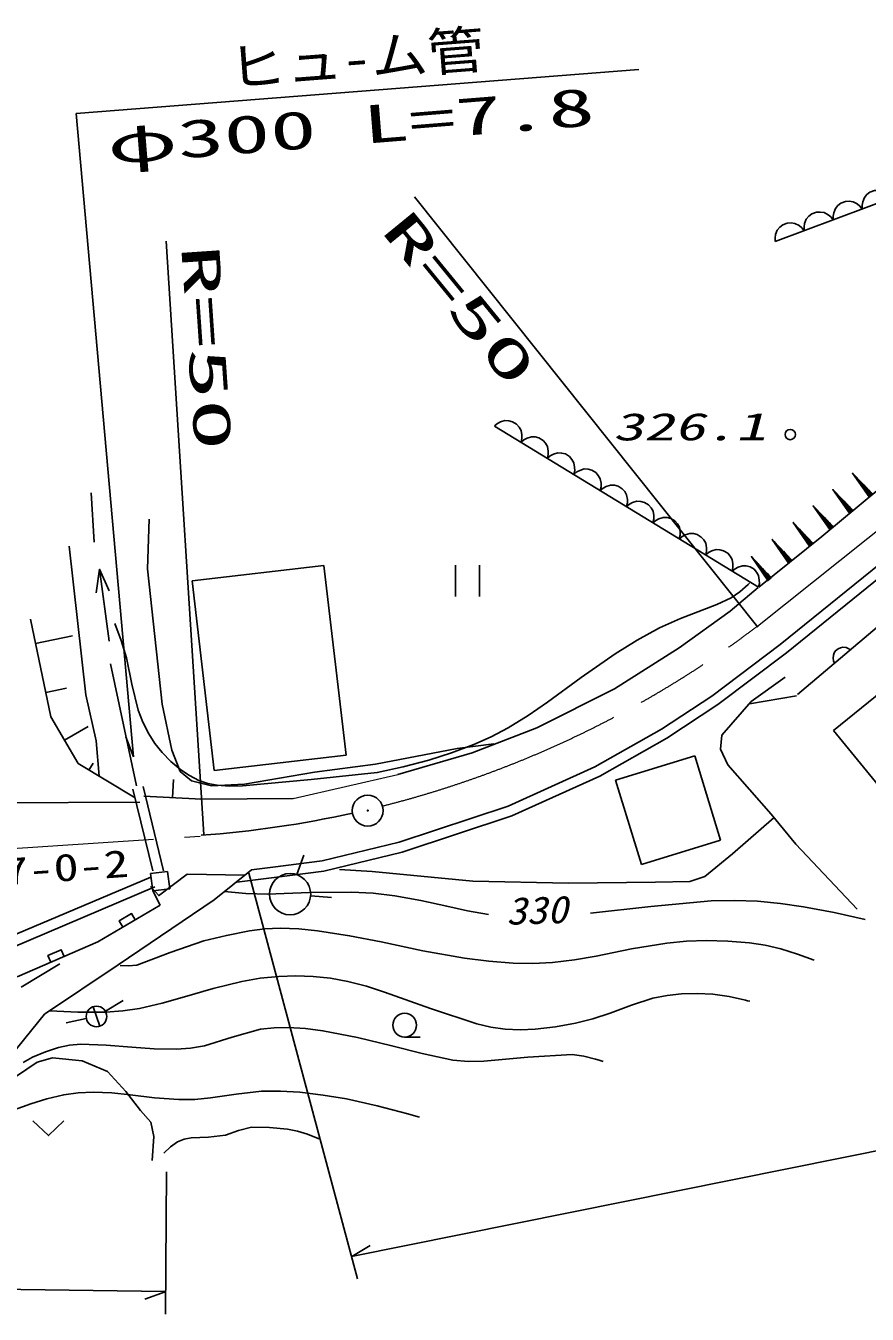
# Model space of a CAD drawing. Units: millimetres, scale not verified. Extents: x 40000 to 680000, y 20000 to 380000.
# Drawn here: x 431626 to 472280, y 230891 to 293113 of the extents above; entities that cross this region are included whole.
import ezdxf
from ezdxf.enums import TextEntityAlignment as Align

# ---------------------------------------------------------------- set-up
doc = ezdxf.new("R2010")
doc.units = ezdxf.units.MM
doc.header["$LTSCALE"] = 1000
doc.linetypes.add('CHAIN', pattern=[18.5, 12, -1.5, 3.5, -1.5])
doc.layers.add('M-BGD', color=7, linetype='Continuous', lineweight=25)
doc.layers.add('M-BMK', color=2, linetype='CHAIN', lineweight=13)
doc.layers.add('M-BMK-SRVR', color=3, linetype='Continuous')
doc.styles.add('ＭＳ ゴシック', font='')
doc.styles.get('ＭＳ ゴシック').set_extended_font_data('MS Gothic')

# ---------------------------------------------------------------- blocks, each defined once
blk = doc.blocks.new('BUHIN1')
at = {"color": 7, "linetype": 'Continuous', "lineweight": 25}
for radius in [746, 22.5]:
    blk.add_circle((0, 0), radius, dxfattribs=at)
blk = doc.blocks.new('BUHIN83')
at = {"color": 7, "linetype": 'Continuous', "lineweight": 25}
blk.add_circle((0, 0), 995, dxfattribs=at)
blk = doc.blocks.new('BUHIN84')
at = {"color": 7, "linetype": 'Continuous', "lineweight": 25}
blk.add_line((205, 453), (-205, -453), dxfattribs=at)
blk.add_circle((0, 0), 498, dxfattribs=at)
blk = doc.blocks.new('BUHIN163')
at = {"color": 7, "linetype": 'Continuous', "lineweight": 25}
for p, q in [((94, 940), (-931, -155)), ((-91, -942), (934, 153))]:
    blk.add_line(p, q, dxfattribs=at)
blk = doc.blocks.new('BUHIN172')
at = {"color": 7, "linetype": 'Continuous', "lineweight": 25}
blk.add_lwpolyline([(499, -26), (453, -139), (388, -233), (288, -338), (175, -392), (56, -421), (-99, -413), (-215, -372), (-321, -306), (-413, -191), (-468, -91), (-499, 26)], dxfattribs=at)
blk = doc.blocks.new('BUHIN222')
at = {"color": 7, "linetype": 'Continuous', "lineweight": 25}
for p, q in [((-60, 407), (-44, 679)), ((-16, 678), (-51, 87)), ((-42, -243), (12, 676)), ((40, 674), (-33, -563)), ((14, -246), (68, 673)), ((89, 671), (54, 81)), ((104, 397), (120, 670))]:
    blk.add_line(p, q, dxfattribs=at)
blk.add_lwpolyline([(-67, 705), (-41, -699), (150, 692)], close=True, dxfattribs=at)
blk = doc.blocks.new('BUHIN223')
at = {"color": 7, "linetype": 'Continuous', "lineweight": 25}
for p, q in [((-54, 408), (-33, 680)), ((-5, 678), (-50, 88)), ((-46, -242), (23, 676)), ((50, 674), (-42, -562)), ((10, -246), (78, 672)), ((99, 670), (55, 80)), ((110, 395), (131, 668))]:
    blk.add_line(p, q, dxfattribs=at)
blk.add_lwpolyline([(-56, 706), (-52, -698), (160, 690)], close=True, dxfattribs=at)
blk = doc.blocks.new('BUHIN273')
at = {"color": 7, "linetype": 'Continuous', "lineweight": 25}
blk.add_lwpolyline([(-199, 720), (-350, 620), (-466, 495), (-586, 310), (-628, 128), (-635, -56), (-574, -279), (-473, -433), (-343, -568), (-145, -664), (18, -708), (199, -720)], dxfattribs=at)
blk = doc.blocks.new('BUHIN274')
at = {"color": 7, "linetype": 'Continuous', "lineweight": 25}
blk.add_lwpolyline([(-691, 288), (-706, 108), (-679, -62), (-608, -270), (-490, -416), (-349, -536), (-135, -625), (49, -641), (236, -622), (434, -526), (570, -424), (691, -288)], dxfattribs=at)
blk = doc.blocks.new('BUHIN297')
at = {"color": 7, "linetype": 'Continuous', "lineweight": 25}
blk.add_lwpolyline([(304, -773), (241, 257), (-791, 252)], dxfattribs=at)
blk = doc.blocks.new('BUHIN299')
at = {"color": 7, "linetype": 'Continuous', "lineweight": 25}
blk.add_line((392, 419), (-153, 929), dxfattribs=at)
blk.add_circle((0, 0), 574, dxfattribs=at)
blk = doc.blocks.new('BUHIN300')
at = {"color": 7, "linetype": 'Continuous', "lineweight": 25}
blk.add_circle((0, 0), 249, dxfattribs=at)

msp = doc.modelspace()

# ---------------------------------------------------------------- linework, layer by layer
at = {"layer": 'M-BGD'}
for p, q in [((434064, 288879), (461244, 291009)), ((490280, 291074), (467828, 282691)), ((436828, 257808), (434064, 288879)), ((466992, 264077), (450405, 284851)), ((440223, 254059), (438417, 282716)), ((486230, 281866), (470091, 268452)), ((467026, 266000), (454279, 273785)), ((468074, 263233), (480781, 273500)), ((468382, 262839), (481096, 273111)), ((481983, 271854), (468903, 260822)), ((434934, 268176), (434788, 270558)), ((437583, 269294), (437510, 266888)), ((470091, 268452), (467040, 265997)), ((434521, 260811), (433719, 267981)), ((446023, 267052), (439662, 266306)), ((446023, 267052), (447098, 257891)), ((435657, 263398), (435194, 266868)), ((437510, 266888), (438215, 260350)), ((480175, 266825), (470653, 259086)), ((439662, 266306), (440736, 257145)), ((465661, 264839), (467010, 265990)), ((432835, 259736), (431848, 264458)), ((463201, 263074), (465661, 264839)), ((432095, 263277), (433891, 263653)), ((464777, 260739), (468074, 263233)), ((460067, 261094), (463201, 263074)), ((465065, 260331), (468382, 262839)), ((435712, 262294), (436975, 256412)), ((468322, 261656), (466670, 260489)), ((432588, 260916), (433600, 261128)), ((435031, 258575), (434521, 260811)), ((456324, 259210), (460067, 261094)), ((462343, 259141), (464777, 260739)), ((468870, 260755), (466594, 260376)), ((438215, 260350), (438677, 258138)), ((462603, 258714), (465065, 260331)), ((466670, 260489), (465260, 258861)), ((434150, 257480), (432835, 259736)), ((433492, 258608), (434633, 259273)), ((453189, 257999), (456324, 259210)), ((459127, 257319), (462343, 259141)), ((465260, 258861), (465187, 258180)), ((470653, 259086), (475195, 253497)), ((435177, 256874), (435031, 258575)), ((436828, 257808), (436453, 258779)), ((452468, 258211), (454243, 258430)), ((459354, 256873), (462603, 258714)), ((438677, 258138), (439090, 257093)), ((447098, 257891), (440736, 257145)), ((448520, 257457), (452468, 258211)), ((449598, 256948), (453189, 257999)), ((463944, 257855), (460124, 256686)), ((463944, 257855), (465192, 253781)), ((465187, 258180), (465552, 257427)), ((436908, 255826), (434150, 257480)), ((434679, 257163), (434878, 257495)), ((439090, 257093), (439625, 256655)), ((442201, 256485), (445579, 257068)), ((445579, 257068), (448520, 257457)), ((454925, 255422), (459127, 257319)), ((465552, 257427), (467642, 255045)), ((437291, 256369), (438277, 252308)), ((438720, 255836), (438764, 256710)), ((439625, 256655), (440597, 256412)), ((440597, 256412), (442201, 256485)), ((455106, 254956), (459354, 256873)), ((460124, 256686), (461372, 252611)), ((436805, 256251), (437763, 252308)), ((440118, 255765), (437322, 255906)), ((440096, 255766), (444540, 255797)), ((427737, 255577), (437133, 255627)), ((449669, 253689), (454925, 255422)), ((449806, 253208), (455106, 254956)), ((465770, 253125), (467783, 254872)), ((467642, 255045), (468833, 253587)), ((445938, 252779), (449669, 253689)), ((465192, 253781), (461372, 252611)), ((468833, 253587), (471798, 250451)), ((443561, 252482), (445938, 252779)), ((444726, 252121), (445055, 253065)), ((446029, 252287), (449806, 253208)), ((464434, 252031), (465770, 253125)), ((437662, 252005), (430776, 249080)), ((438476, 252273), (437657, 252172)), ((437657, 252172), (437760, 251335)), ((439420, 252135), (438043, 251097)), ((438579, 251437), (438476, 252273)), ((442211, 252096), (439420, 252135)), ((442528, 252353), (440731, 250896)), ((442401, 252183), (447654, 232598)), ((442528, 252353), (443561, 252482)), ((443623, 251986), (446029, 252287)), ((446781, 252371), (448361, 252274)), ((448361, 252274), (453222, 251812)), ((463705, 251788), (464434, 252031)), ((437865, 251526), (430905, 248570)), ((437659, 251545), (438070, 251092)), ((437760, 251335), (438579, 251437)), ((441819, 251761), (443623, 251986)), ((453222, 251812), (457840, 251715)), ((457840, 251715), (462052, 251764)), ((462052, 251764), (463705, 251788)), ((440731, 250896), (436097, 247766)), ((438124, 250653), (437760, 251335)), ((445393, 251097), (446390, 251018)), ((438124, 250653), (435103, 248867)), ((435103, 248867), (431204, 247191)), ((433268, 247807), (431403, 246683)), ((436097, 247766), (432526, 245379)), ((435470, 245527), (436328, 246041)), ((447364, 233682), (509077, 246096)), ((432526, 245379), (426207, 237596)), ((434552, 245167), (433574, 244959)), ((430150, 241698), (432170, 243060)), ((432170, 243060), (432922, 243272)), ((432922, 243272), (434354, 243131)), ((434354, 243131), (435576, 242614)), ((435576, 242614), (436468, 241651)), ((436468, 241651), (437173, 240735)), ((437173, 240735), (437666, 240171)), ((437666, 240171), (437807, 239467)), ((437807, 239467), (437737, 238316)), ((438374, 230891), (438420, 237761)), ((447374, 233677), (448265, 234213)), ((438381, 231988), (346364, 233252)), ((438356, 231971), (437377, 231619))]:
    msp.add_line(p, q, dxfattribs=at)
for points in [[(435026, 265736), (435194, 266868), (435651, 265819)], [(435926, 264254), (436240, 263434), (436498, 262588), (436749, 261319), (437059, 260059), (437284, 259480), (437564, 258925), (437865, 258453), (438213, 258019), (438642, 257585), (439125, 257183), (439543, 256900), (439992, 256668), (440420, 256525), (440872, 256439), (441476, 256397), (442104, 256415), (445410, 256707), (448608, 257048), (449857, 257318), (451093, 257646), (452192, 257994), (453269, 258398), (454117, 258777), (454938, 259209), (455900, 259800), (456839, 260447), (458454, 261639), (460101, 262780), (461159, 263439), (462245, 264046), (463252, 264495), (464298, 264894), (465013, 265163), (465701, 265485), (466124, 265780), (466524, 266131), (466560, 266166), (466597, 266200)], [(441233, 251303), (442263, 251206), (443306, 251169), (445330, 251255), (447362, 251280), (448410, 251220), (449451, 251100), (450711, 250878), (451968, 250595), (452971, 250372), (453986, 250198)], [(458903, 250257), (461821, 250584), (464742, 250851), (465860, 250872), (466979, 250833), (468093, 250733), (469199, 250573), (470690, 250284), (472183, 249950)], [(436915, 249938), (436737, 250239), (436134, 249883), (436312, 249582)], [(436180, 247739), (436593, 247713), (436996, 247748), (438607, 248362), (440235, 248918), (441320, 249187), (442429, 249400), (443169, 249497), (443914, 249534), (444821, 249500), (445727, 249406), (447270, 249168), (448800, 248871), (450808, 248447), (452826, 248084), (453993, 247938), (455168, 247852), (456116, 247835), (457073, 247878), (458130, 248004), (459180, 248190), (460887, 248534), (462603, 248817), (463546, 248908), (464503, 248939), (465543, 248914), (466593, 248829), (467354, 248713), (468101, 248538), (468909, 248280), (469718, 247983)], [(433475, 248167), (433337, 248489), (432694, 248212), (432832, 247891)], [(432790, 245537), (434143, 245480), (435498, 245483), (436312, 245541), (437121, 245659), (438213, 245905), (439301, 246213), (440677, 246615), (442071, 246958), (442956, 247113), (443851, 247208), (444681, 247238), (445509, 247207), (446353, 247116), (447186, 246966), (448081, 246737), (448961, 246451), (451177, 245652), (453421, 244908), (454090, 244755), (454781, 244660), (455510, 244630), (456241, 244661), (457219, 244775), (458186, 244948), (459030, 245157), (459867, 245426), (460884, 245816), (461919, 246148), (462606, 246281), (463314, 246357), (464064, 246380), (464820, 246344), (465607, 246229), (466396, 246053), (466493, 246030), (466600, 246004)], [(431498, 243050), (431959, 243304), (432574, 243570), (433207, 243778), (433733, 243880), (434281, 243925), (435516, 243890), (436748, 243794), (437824, 243712), (438914, 243689), (439591, 243739), (440268, 243849), (441602, 244276), (442968, 244650), (443632, 244727), (444309, 244745), (445145, 244695), (445986, 244584), (447658, 244250), (449315, 243858), (450781, 243476), (452260, 243153), (453010, 243101), (453761, 243109), (455888, 243300), (458026, 243429), (458594, 243350), (459152, 243211), (459335, 243159), (459526, 243102)], [(431065, 240768), (431867, 241051), (432651, 241298), (433457, 241489), (434160, 241581), (434879, 241615), (435779, 241580), (436673, 241485), (437842, 241340), (439018, 241255), (439788, 241265), (440553, 241334), (441783, 241526), (443021, 241656), (443940, 241662), (444859, 241608), (445993, 241478), (447127, 241287), (448608, 240955), (450086, 240563), (450365, 240486), (450654, 240405)], [(438293, 238674), (438611, 238972), (438960, 239215), (439273, 239340), (439618, 239412), (440454, 239446), (441276, 239539), (441901, 239760), (442534, 239920), (443400, 239902), (444277, 239823), (444762, 239733), (445235, 239584), (445515, 239476), (445802, 239357)]]:
    msp.add_lwpolyline(points, dxfattribs=at)
msp.add_arc((436445, 304567), 50677, 274.13676, 282.49152, dxfattribs=at)
at = {"layer": 'M-BMK'}
for p, q in [((466977, 264121), (484867, 278405)), ((444540, 255797), (449598, 256948)), ((388906, 250572), (440044, 253983))]:
    msp.add_line(p, q, dxfattribs=at)
msp.add_arc((436445, 304567), 50677, 284.18323, 307.0479, dxfattribs=at)

# ---------------------------------------------------------------- block references
at = {"layer": 'M-BGD', "rotation": 223.10688}
for name, p in [('BUHIN274', (472739, 284524)), ('BUHIN274', (469933, 283477)), ('BUHIN274', (471336, 284000)), ('BUHIN274', (468530, 282953)), ('BUHIN273', (454916, 273396)), ('BUHIN273', (456191, 272617)), ('BUHIN300', (468563, 273374)), ('BUHIN273', (457466, 271839)), ('BUHIN273', (458740, 271060)), ('BUHIN222', (472015, 270965)), ('BUHIN273', (460015, 270282)), ('BUHIN222', (471065, 270177)), ('BUHIN273', (461290, 269503)), ('BUHIN273', (462564, 268725)), ('BUHIN222', (470115, 269388)), ('BUHIN273', (463839, 267947)), ('BUHIN223', (469143, 268588)), ('BUHIN223', (468132, 267763)), ('BUHIN163', (452970, 266308)), ('BUHIN273', (465114, 267168)), ('BUHIN273', (466388, 266390)), ('BUHIN223', (467121, 266937)), ('BUHIN172', (471083, 262661)), ('BUHIN1', (448147, 255211)), ('BUHIN83', (444396, 251177)), ('BUHIN84', (435041, 245270)), ('BUHIN299', (449931, 244850)), ('BUHIN297', (432723, 239871))]:
    msp.add_blockref(name, p, dxfattribs=at)

# ---------------------------------------------------------------- texts
at = {"layer": 'M-BGD', "style": 'ＭＳ ゴシック'}
for s, rotation, width, p in [('ヒュ-ム管', 4.4, 1.1, (441548, 289599)), ('φ300 L=7.8', 4.6, 1.8, (435668, 285872)), ('R=50', 309.3, 2, (448299, 282885)), ('R=50', 273.9, 2, (438582, 282457))]:
    msp.add_text(s, height=1833, rotation=rotation, dxfattribs=dict(at, width=width)).set_placement(p, align=Align.BOTTOM_LEFT)
at = {"layer": 'M-BGD', "style": 'ＭＳ ゴシック', "oblique": 15}
for s, rotation, width, p in [('326.1', 0.1, 1.65, (460001, 272691)), ('330', 1.8, 1.1, (454866, 249298))]:
    msp.add_text(s, height=1320, rotation=rotation, dxfattribs=dict(at, width=width)).set_placement(p, align=Align.BOTTOM_LEFT)
at = {"layer": 'M-BMK-SRVR', "style": 'ＭＳ ゴシック', "width": 1.35}
msp.add_text('135-7-0-2', height=1320, rotation=3.9, dxfattribs=at).set_placement((425782, 250881), align=Align.BOTTOM_LEFT)

doc.saveas('drawing.dxf')
